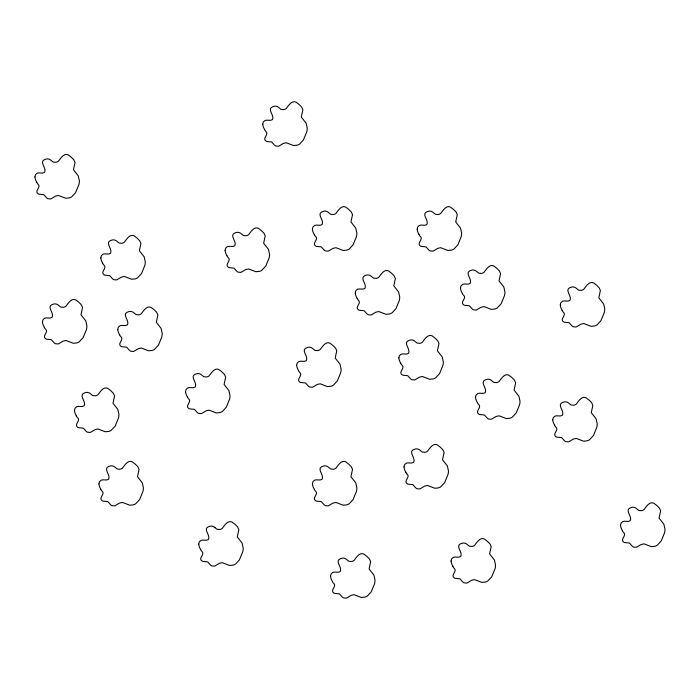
<?xml version="1.0" encoding="UTF-8"?>
<svg xmlns="http://www.w3.org/2000/svg" width="700" height="700" viewBox="0 0 700 700"><rect width="100%" height="100%" fill="white"/><g stroke="black" fill="none" stroke-linecap="round" stroke-linejoin="round"><path stroke-width="1.05" d="M35 176.907L35.254 175.359A3.474 3.474 0 0 1 35.788 174.379C37.966 171.255 41.991 174.326 44.546 172.34C47.136 167.764 37.572 161.14 46.244 159.04A4.883 4.883 0 0 1 48.195 158.961L49.21 159.232A5.758 5.758 0 0 1 51.153 160.449L53.139 162.041L55.808 162.33A6.116 6.116 0 0 0 58.476 161.21C61.084 157.657 65.074 151.322 69.921 156.17A31.062 31.062 0 0 1 71.505 157.439L73.824 159.81L75.022 162.435L73.465 169.785L78.269 175.884L79.389 180.915A15.277 15.277 0 0 1 78.899 184.59L75.6 192.631L71.689 196.84A12.119 12.119 0 0 1 69.335 197.916L65.721 198.275L58.467 195.501L55.58 196.114L50.768 198.966L47.968 198.73A5.232 5.232 0 0 1 46.926 198.074A4.944 4.944 0 0 1 46.27 197.444L43.785 194.67L39.034 194.206A3.911 3.911 0 0 1 38.299 193.9C33.775 191.222 41.755 186.987 37.992 184.153A18.454 18.454 0 0 1 37.643 183.741A8.627 8.627 0 0 1 36.995 182.84L36.715 182.35M42.534 321.895L42.779 320.346A3.474 3.474 0 0 1 43.321 319.375C45.5 316.251 49.516 319.322 52.071 317.336C54.67 312.76 45.106 306.127 53.769 304.036A4.883 4.883 0 0 1 55.729 303.949L56.744 304.22A5.758 5.758 0 0 1 58.686 305.436L60.672 307.037L63.341 307.317A6.116 6.116 0 0 0 66.01 306.197C68.618 302.654 72.608 296.31 77.446 301.166A31.062 31.062 0 0 1 79.03 302.435L81.358 304.797L82.556 307.431L80.99 314.773L85.794 320.871L86.914 325.902A15.277 15.277 0 0 1 86.433 329.586L83.134 337.619L79.223 341.836A12.119 12.119 0 0 1 76.86 342.912L73.246 343.262L66.001 340.498L63.114 341.11L58.301 343.954L55.501 343.717A5.232 5.232 0 0 1 54.451 343.07A4.944 4.944 0 0 1 53.804 342.431L51.319 339.666L46.567 339.203A3.911 3.911 0 0 1 45.824 338.887C41.309 336.219 49.289 331.975 45.526 329.14A18.454 18.454 0 0 1 45.176 328.738A8.627 8.627 0 0 1 44.529 327.828L44.249 327.346M74.541 410.401L74.795 408.852A3.474 3.474 0 0 1 75.337 407.873C77.507 404.749 81.532 407.82 84.087 405.834C86.686 401.257 77.123 394.634 85.785 392.534A4.883 4.883 0 0 1 87.736 392.455L88.751 392.717A5.758 5.758 0 0 1 90.694 393.942L92.689 395.535L95.358 395.824A6.116 6.116 0 0 0 98.017 394.704C100.625 391.151 104.615 384.816 109.462 389.664A31.062 31.062 0 0 1 111.046 390.933L113.365 393.304L114.564 395.929L113.006 403.279L117.81 409.377L118.93 414.4A15.277 15.277 0 0 1 118.44 418.084L115.15 426.125L111.23 430.334A12.119 12.119 0 0 1 108.876 431.41L105.263 431.769L98.009 428.995L95.121 429.608L90.309 432.451L87.509 432.224A5.232 5.232 0 0 1 86.468 431.567A4.944 4.944 0 0 1 85.811 430.938L83.335 428.164L78.584 427.7A3.911 3.911 0 0 1 77.84 427.394C73.316 424.716 81.305 420.481 77.534 417.646A18.454 18.454 0 0 1 77.184 417.235A8.627 8.627 0 0 1 76.536 416.334L76.265 415.844M100.905 257.88L101.159 256.322A3.474 3.474 0 0 1 101.692 255.351C103.871 252.227 107.896 255.299 110.451 253.312C113.041 248.736 103.478 242.104 112.149 240.013A4.883 4.883 0 0 1 114.1 239.925L115.115 240.196A5.758 5.758 0 0 1 117.058 241.412L119.044 243.014L121.712 243.303A6.116 6.116 0 0 0 124.381 242.182C126.989 238.63 130.979 232.286 135.826 237.142A31.062 31.062 0 0 1 137.41 238.411L139.729 240.782L140.928 243.407L139.37 250.749L144.174 256.856L145.294 261.879A15.277 15.277 0 0 1 144.804 265.562L141.505 273.595L137.594 277.812A12.119 12.119 0 0 1 135.24 278.889L131.626 279.248L124.372 276.474L121.485 277.086L116.672 279.93L113.872 279.703A5.232 5.232 0 0 1 112.831 279.046A4.944 4.944 0 0 1 112.175 278.408L109.69 275.642L104.939 275.179A3.911 3.911 0 0 1 104.204 274.864C99.68 272.195 107.669 267.951 103.897 265.125A18.454 18.454 0 0 1 103.547 264.714A8.627 8.627 0 0 1 102.9 263.804L102.62 263.322M99.024 483.84L99.269 482.282A3.474 3.474 0 0 1 99.811 481.311C101.99 478.188 106.006 481.259 108.561 479.273C111.16 474.696 101.596 468.064 110.259 465.972A4.883 4.883 0 0 1 112.219 465.894L113.234 466.156A5.758 5.758 0 0 1 115.176 467.373L117.163 468.974L119.831 469.262A6.116 6.116 0 0 0 122.5 468.142C125.107 464.59 129.097 458.246 133.936 463.102A31.062 31.062 0 0 1 135.52 464.371L137.847 466.742L139.046 469.367L137.48 476.718L142.284 482.816L143.404 487.839A15.277 15.277 0 0 1 142.923 491.523L139.624 499.564L135.713 503.773A12.119 12.119 0 0 1 133.35 504.849L129.736 505.207L122.491 502.434L119.604 503.046L114.791 505.89L111.991 505.662A5.232 5.232 0 0 1 110.941 505.006A4.944 4.944 0 0 1 110.294 504.367L107.809 501.602L103.058 501.139A3.911 3.911 0 0 1 102.322 500.824C97.799 498.155 105.779 493.911 102.016 491.085A18.454 18.454 0 0 1 101.666 490.674A8.627 8.627 0 0 1 101.019 489.773L100.739 489.282M117.854 329.429L118.099 327.88A3.474 3.474 0 0 1 118.641 326.909C120.82 323.785 124.836 326.856 127.391 324.87C129.99 320.285 120.426 313.661 129.089 311.561A4.883 4.883 0 0 1 131.049 311.483L132.064 311.754A5.758 5.758 0 0 1 134.006 312.97L135.992 314.571L138.661 314.851A6.116 6.116 0 0 0 141.33 313.731C143.938 310.179 147.928 303.844 152.766 308.691A31.062 31.062 0 0 1 154.35 309.96L156.678 312.331L157.876 314.956L156.31 322.306L161.114 328.405L162.234 333.436A15.277 15.277 0 0 1 161.752 337.12L158.454 345.152L154.543 349.361A12.119 12.119 0 0 1 152.18 350.446L148.566 350.796L141.321 348.031L138.434 348.635L133.621 351.488L130.821 351.251A5.232 5.232 0 0 1 129.771 350.604A4.944 4.944 0 0 1 129.124 349.965L126.639 347.191L121.888 346.727A3.911 3.911 0 0 1 121.153 346.421C116.629 343.752 124.609 339.509 120.846 336.674A18.454 18.454 0 0 1 120.496 336.262A8.627 8.627 0 0 1 119.849 335.361L119.569 334.88M185.64 391.571L185.894 390.023A3.474 3.474 0 0 1 186.428 389.043C188.606 385.919 192.631 388.99 195.186 387.004C197.776 382.428 188.213 375.804 196.884 373.704A4.883 4.883 0 0 1 198.835 373.625L199.85 373.887A5.758 5.758 0 0 1 201.793 375.113L203.787 376.705L206.447 376.994A6.116 6.116 0 0 0 209.116 375.874C211.724 372.321 215.714 365.986 220.561 370.834A31.062 31.062 0 0 1 222.145 372.102L224.464 374.474L225.662 377.099L224.105 384.449L228.909 390.547L230.029 395.57A15.277 15.277 0 0 1 229.539 399.254L226.24 407.295L222.329 411.504A12.119 12.119 0 0 1 219.975 412.58L216.361 412.939L209.107 410.165L206.22 410.777L201.407 413.621L198.607 413.394A5.232 5.232 0 0 1 197.566 412.738A4.944 4.944 0 0 1 196.91 412.108L194.425 409.334L189.674 408.87A3.911 3.911 0 0 1 188.939 408.564C184.415 405.886 192.404 401.651 188.633 398.816A18.454 18.454 0 0 1 188.282 398.405A8.627 8.627 0 0 1 187.635 397.504L187.355 397.014M198.817 544.093L199.071 542.544A3.474 3.474 0 0 1 199.614 541.564C201.784 538.449 205.809 541.52 208.364 539.525C210.963 534.949 201.399 528.325 210.061 526.225A4.883 4.883 0 0 1 212.013 526.146L213.028 526.418A5.758 5.758 0 0 1 214.979 527.634M225.181 250.346L225.435 248.797A3.474 3.474 0 0 1 225.977 247.818C228.148 244.694 232.172 247.765 234.727 245.779C237.326 241.203 227.763 234.579 236.425 232.479A4.883 4.883 0 0 1 238.376 232.4L239.391 232.662A5.758 5.758 0 0 1 241.343 233.879L243.329 235.48L245.998 235.769A6.116 6.116 0 0 0 248.657 234.649C251.265 231.096 255.255 224.761 260.102 229.609A31.062 31.062 0 0 1 261.686 230.877L264.005 233.249L265.213 235.874L263.646 243.224L268.45 249.322L269.57 254.345A15.277 15.277 0 0 1 269.08 258.029L265.79 266.07L261.87 270.279A12.119 12.119 0 0 1 259.516 271.355L255.902 271.714L248.649 268.94L245.761 269.553L240.949 272.396L238.157 272.169A5.232 5.232 0 0 1 237.108 271.512A4.944 4.944 0 0 1 236.451 270.874L233.975 268.109L229.224 267.645A3.911 3.911 0 0 1 228.48 267.33C223.956 264.661 231.945 260.418 228.174 257.591A18.454 18.454 0 0 1 227.824 257.18A8.627 8.627 0 0 1 227.185 256.279L226.905 255.789M262.841 124.18L263.095 122.631A3.474 3.474 0 0 1 263.637 121.66C265.808 118.536 269.832 121.607 272.387 119.621C274.986 115.045 265.422 108.413 274.085 106.321A4.883 4.883 0 0 1 276.036 106.234L277.051 106.505A5.758 5.758 0 0 1 279.002 107.721L280.989 109.322L283.658 109.603A6.116 6.116 0 0 0 286.317 108.483C288.925 104.939 292.915 98.595 297.762 103.442A31.062 31.062 0 0 1 299.346 104.72L301.665 107.082L302.873 109.707L301.306 117.058L306.11 123.156L307.23 128.188A15.277 15.277 0 0 1 306.74 131.871L303.45 139.904L299.53 144.121A12.119 12.119 0 0 1 297.176 145.197L293.562 145.548L286.309 142.782L283.421 143.386L278.609 146.239L275.817 146.002A5.232 5.232 0 0 1 274.767 145.355A4.944 4.944 0 0 1 274.111 144.716L271.635 141.951L266.884 141.487A3.911 3.911 0 0 1 266.14 141.173C261.616 138.504 269.605 134.26 265.834 131.425A18.454 18.454 0 0 1 265.484 131.014A8.627 8.627 0 0 1 264.845 130.112L264.565 129.631M296.739 365.207L296.984 363.659A3.474 3.474 0 0 1 297.526 362.679C299.705 359.564 303.721 362.635 306.285 360.64C308.875 356.064 299.311 349.44 307.983 347.34A4.883 4.883 0 0 1 309.934 347.261L310.949 347.533A5.758 5.758 0 0 1 312.891 348.749L314.877 350.35L317.546 350.63A6.116 6.116 0 0 0 320.215 349.51C322.822 345.957 326.812 339.623 331.66 344.47A31.062 31.062 0 0 1 333.235 345.739L335.562 348.11L336.761 350.735L335.204 358.085L339.999 364.184L341.119 369.215A15.277 15.277 0 0 1 340.637 372.89L337.339 380.931L333.428 385.14A12.119 12.119 0 0 1 331.065 386.225L327.451 386.575L320.206 383.81L317.319 384.414L312.506 387.266L309.706 387.03A5.232 5.232 0 0 1 308.665 386.374A4.944 4.944 0 0 1 308.009 385.744L305.524 382.97L300.773 382.506A3.911 3.911 0 0 1 300.037 382.2C295.514 379.523 303.494 375.287 299.731 372.453A18.454 18.454 0 0 1 299.381 372.041A8.627 8.627 0 0 1 298.734 371.14L298.454 370.65M312.498 229.119L312.743 227.561A3.474 3.474 0 0 1 313.285 226.59C315.464 223.466 319.48 226.537 322.035 224.551C324.634 219.975 315.07 213.343 323.733 211.251A4.883 4.883 0 0 1 325.692 211.164L326.707 211.435A5.758 5.758 0 0 1 328.65 212.651L330.636 214.252L333.305 214.541A6.116 6.116 0 0 0 335.974 213.421C338.581 209.869 342.571 203.525 347.41 208.381A31.062 31.062 0 0 1 348.994 209.65L351.321 212.021L352.52 214.646L350.954 221.987L355.757 228.095L356.877 233.118A15.277 15.277 0 0 1 356.396 236.801L353.098 244.834L349.186 249.051A12.119 12.119 0 0 1 346.824 250.127L343.21 250.486L335.956 247.713L333.069 248.325L328.265 251.169L325.465 250.941A5.232 5.232 0 0 1 324.415 250.285A4.944 4.944 0 0 1 323.759 249.646M312.498 483.84L312.743 482.282A3.474 3.474 0 0 1 313.285 481.311C315.464 478.188 319.48 481.259 322.035 479.273C324.634 474.696 315.07 468.064 323.733 465.972A4.883 4.883 0 0 1 325.692 465.894L326.707 466.156A5.758 5.758 0 0 1 328.65 467.373L330.636 468.974L333.305 469.262A6.116 6.116 0 0 0 335.974 468.142C338.581 464.59 342.571 458.246 347.41 463.102A31.062 31.062 0 0 1 348.994 464.371L351.321 466.742L352.52 469.367L350.954 476.718L355.757 482.816L356.877 487.839A15.277 15.277 0 0 1 356.396 491.523L353.098 499.564L349.186 503.773A12.119 12.119 0 0 1 346.824 504.849L343.21 505.207L335.956 502.434L333.069 503.046L328.265 505.89L325.465 505.662A5.232 5.232 0 0 1 324.415 505.006A4.944 4.944 0 0 1 323.759 504.367L321.283 501.602L316.531 501.139A3.911 3.911 0 0 1 315.787 500.824C311.273 498.155 319.252 493.911 315.481 491.085A18.454 18.454 0 0 1 315.14 490.674A8.627 8.627 0 0 1 314.493 489.773L314.213 489.282M330.636 576.109L330.881 574.551A3.474 3.474 0 0 1 331.424 573.58C333.594 570.456 337.619 573.528 340.174 571.541C342.773 566.965 333.209 560.332 341.871 558.241A4.883 4.883 0 0 1 343.822 558.154L344.838 558.425A5.758 5.758 0 0 1 346.789 559.641L348.775 561.242L351.444 561.523A6.116 6.116 0 0 0 354.104 560.411C356.72 556.859 360.701 550.515 365.549 555.371A31.062 31.062 0 0 1 367.132 556.64L369.451 559.003L370.659 561.636L369.092 568.977L373.896 575.076L375.016 580.108A15.277 15.277 0 0 1 374.535 583.791L371.236 591.824L367.325 596.041A12.119 12.119 0 0 1 364.963 597.117L361.349 597.468L354.095 594.702L351.207 595.315L346.404 598.159L343.604 597.923A5.232 5.232 0 0 1 342.554 597.275A4.944 4.944 0 0 1 341.898 596.636L339.421 593.871L334.67 593.407A3.911 3.911 0 0 1 333.926 593.093C329.411 590.424 337.391 586.18 333.62 583.354A18.454 18.454 0 0 1 333.27 582.942A8.627 8.627 0 0 1 332.631 582.032L332.351 581.551M355.346 292.959L355.591 291.401A3.474 3.474 0 0 1 356.134 290.43C358.312 287.306 362.329 290.377 364.884 288.391C367.483 283.815 357.919 277.183 366.581 275.091A4.883 4.883 0 0 1 368.541 275.004L369.547 275.275A5.758 5.758 0 0 1 371.499 276.491L373.485 278.092L376.154 278.381A6.116 6.116 0 0 0 378.822 277.261C381.43 273.709 385.42 267.365 390.259 272.221A31.062 31.062 0 0 1 391.842 273.49L394.161 275.861L395.369 278.486L393.803 285.828L398.606 291.935L399.726 296.957A15.277 15.277 0 0 1 399.245 300.641L395.946 308.674L392.035 312.891A12.119 12.119 0 0 1 389.672 313.967L386.059 314.326L378.805 311.553L375.918 312.165L371.114 315.009L368.314 314.781A5.232 5.232 0 0 1 367.264 314.125A4.944 4.944 0 0 1 366.608 313.486L364.131 310.721L359.38 310.257A3.911 3.911 0 0 1 358.636 309.942C354.121 307.274 362.101 303.03 358.33 300.204A18.454 18.454 0 0 1 357.989 299.793A8.627 8.627 0 0 1 357.341 298.882L357.061 298.401M398.947 357.919L399.192 356.37A3.474 3.474 0 0 1 399.735 355.39C401.914 352.266 405.93 355.338 408.485 353.351C411.084 348.775 401.52 342.151 410.183 340.051A4.883 4.883 0 0 1 412.142 339.973L413.158 340.235A5.758 5.758 0 0 1 415.1 341.46L417.086 343.053L419.755 343.341A6.116 6.116 0 0 0 422.424 342.221C425.031 338.669 429.021 332.334 433.86 337.181A31.062 31.062 0 0 1 435.444 338.45L437.771 340.821L438.97 343.446L437.404 350.796L442.207 356.895L443.328 361.918A15.277 15.277 0 0 1 442.846 365.601L439.547 373.642L435.636 377.851A12.119 12.119 0 0 1 433.274 378.928L429.66 379.286L422.406 376.512L419.519 377.125L414.715 379.969L411.915 379.741A5.232 5.232 0 0 1 410.865 379.085A4.944 4.944 0 0 1 410.209 378.455L407.733 375.681L402.981 375.217A3.911 3.911 0 0 1 402.238 374.911C397.723 372.234 405.703 367.999 401.931 365.164A18.454 18.454 0 0 1 401.59 364.752A8.627 8.627 0 0 1 400.942 363.851L400.662 363.361M404.066 466.891L404.32 465.343A3.474 3.474 0 0 1 404.863 464.363C407.033 461.239 411.058 464.31 413.613 462.324C416.211 457.748 406.648 451.124 415.31 449.024A4.883 4.883 0 0 1 417.261 448.945L418.276 449.207A5.758 5.758 0 0 1 420.227 450.433L422.214 452.025L424.882 452.314A6.116 6.116 0 0 0 427.543 451.194C430.159 447.641 434.14 441.306 438.988 446.154A31.062 31.062 0 0 1 440.571 447.422L442.89 449.794L444.098 452.419L442.531 459.769L447.335 465.867L448.455 470.89A15.277 15.277 0 0 1 447.965 474.574L444.675 482.615L440.755 486.824A12.119 12.119 0 0 1 438.401 487.9L434.787 488.259L427.534 485.485L424.646 486.097L419.834 488.95L417.043 488.714A5.232 5.232 0 0 1 415.993 488.058A4.944 4.944 0 0 1 415.336 487.427L412.86 484.654L408.109 484.19A3.911 3.911 0 0 1 407.365 483.884C402.85 481.206 410.83 476.971 407.059 474.136A18.454 18.454 0 0 1 406.709 473.725M417.252 229.119L417.498 227.561A3.474 3.474 0 0 1 418.04 226.59C420.219 223.466 424.235 226.537 426.79 224.551C429.389 219.975 419.825 213.343 428.488 211.251A4.883 4.883 0 0 1 430.447 211.164L431.463 211.435A5.758 5.758 0 0 1 433.405 212.651L435.391 214.252L438.06 214.541A6.116 6.116 0 0 0 440.729 213.421C443.336 209.869 447.326 203.525 452.165 208.381A31.062 31.062 0 0 1 453.749 209.65L456.076 212.021L457.275 214.646L455.709 221.987L460.512 228.095L461.633 233.118A15.277 15.277 0 0 1 461.151 236.801L457.852 244.834L453.941 249.051A12.119 12.119 0 0 1 451.579 250.127L447.965 250.486L440.72 247.713L437.824 248.325L433.02 251.169L430.22 250.941A5.232 5.232 0 0 1 429.17 250.285A4.944 4.944 0 0 1 428.523 249.646M451.141 561.041L451.395 559.492A3.474 3.474 0 0 1 451.938 558.512C454.108 555.389 458.133 558.46 460.688 556.474C463.286 551.898 453.722 545.274 462.385 543.174A4.883 4.883 0 0 1 464.336 543.095L465.351 543.358A5.758 5.758 0 0 1 467.302 544.582L469.289 546.175L471.957 546.464A6.116 6.116 0 0 0 474.617 545.344C477.234 541.791 481.215 535.456 486.062 540.304A31.062 31.062 0 0 1 487.646 541.572L489.965 543.944L491.173 546.569L489.606 553.919L494.41 560.017L495.53 565.049A15.277 15.277 0 0 1 495.04 568.724L491.75 576.765L487.83 580.974A12.119 12.119 0 0 1 485.476 582.05L481.863 582.409L474.609 579.635L471.721 580.247L466.909 583.1L464.117 582.864A5.232 5.232 0 0 1 463.067 582.207A4.944 4.944 0 0 1 462.411 581.577L459.935 578.804L455.184 578.34A3.911 3.911 0 0 1 454.44 578.034C449.925 575.356 457.905 571.121 454.134 568.286A18.454 18.454 0 0 1 453.784 567.875A8.627 8.627 0 0 1 453.145 566.974L452.865 566.484M460.556 288.006L460.81 286.457A3.474 3.474 0 0 1 461.352 285.477C463.523 282.354 467.548 285.425 470.102 283.439C472.701 278.863 463.137 272.239 471.8 270.139A4.883 4.883 0 0 1 473.751 270.06L474.766 270.322A5.758 5.758 0 0 1 476.718 271.539L478.704 273.14L481.373 273.429A6.116 6.116 0 0 0 484.032 272.309C486.649 268.756 490.63 262.421 495.477 267.269A31.062 31.062 0 0 1 497.061 268.537L499.38 270.909L500.588 273.534L499.021 280.884L503.825 286.983L504.945 292.005A15.277 15.277 0 0 1 504.455 295.689L501.165 303.73L497.245 307.939A12.119 12.119 0 0 1 494.891 309.015L491.278 309.374L484.024 306.6L481.136 307.213L476.324 310.056L473.532 309.829A5.232 5.232 0 0 1 472.483 309.172A4.944 4.944 0 0 1 471.826 308.534L469.35 305.769L464.599 305.305A3.911 3.911 0 0 1 463.855 304.99C459.34 302.321 467.32 298.078 463.549 295.251A18.454 18.454 0 0 1 463.199 294.84A8.627 8.627 0 0 1 462.56 293.939L462.28 293.449M475.624 397.224L475.877 395.666A3.474 3.474 0 0 1 476.411 394.695C478.59 391.571 482.606 394.642 485.17 392.656C487.76 388.08 478.196 381.447 486.867 379.356A4.883 4.883 0 0 1 488.819 379.269L489.834 379.54A5.758 5.758 0 0 1 491.776 380.756L493.762 382.358L496.431 382.637A6.116 6.116 0 0 0 499.1 381.517C501.707 377.974 505.698 371.63 510.545 376.486A31.062 31.062 0 0 1 512.129 377.755L514.447 380.118L515.646 382.751L514.089 390.092L518.884 396.191L520.012 401.223A15.277 15.277 0 0 1 519.523 404.906L516.224 412.939L512.312 417.156A12.119 12.119 0 0 1 509.959 418.233L506.345 418.582L499.091 415.817L496.204 416.43L491.391 419.274L488.591 419.037A5.232 5.232 0 0 1 487.55 418.39A4.944 4.944 0 0 1 486.894 417.751L484.409 414.986L479.657 414.523A3.911 3.911 0 0 1 478.923 414.207C474.399 411.539 482.379 407.295 478.616 404.469A18.454 18.454 0 0 1 478.266 404.058A8.627 8.627 0 0 1 477.619 403.148L477.339 402.666M552.825 419.816L553.079 418.267A3.474 3.474 0 0 1 553.621 417.287C555.791 414.164 559.816 417.235 562.371 415.249C564.97 410.672 555.406 404.049 564.069 401.949A4.883 4.883 0 0 1 566.02 401.87L567.035 402.132A5.758 5.758 0 0 1 568.977 403.358L570.972 404.95L573.641 405.239A6.116 6.116 0 0 0 576.301 404.119C578.909 400.566 582.899 394.231 587.746 399.079A31.062 31.062 0 0 1 589.33 400.348L591.649 402.719L592.847 405.344L591.29 412.694L596.094 418.793L597.214 423.815A15.277 15.277 0 0 1 596.724 427.499L593.434 435.54L589.514 439.749A12.119 12.119 0 0 1 587.16 440.825L583.546 441.184L576.293 438.41L573.405 439.023L568.593 441.866L565.793 441.639A5.232 5.232 0 0 1 564.751 440.983A4.944 4.944 0 0 1 564.095 440.352L561.619 437.579L556.867 437.115A3.911 3.911 0 0 1 556.124 436.809C551.6 434.131 559.589 429.896 555.817 427.061A18.454 18.454 0 0 1 555.468 426.65A8.627 8.627 0 0 1 554.82 425.749L554.549 425.259M560.359 304.955L560.613 303.398A3.474 3.474 0 0 1 561.146 302.426C563.325 299.303 567.35 302.374 569.905 300.387C572.495 295.811 562.931 289.179 571.602 287.088A4.883 4.883 0 0 1 573.554 287L574.569 287.271A5.758 5.758 0 0 1 576.511 288.488L578.497 290.089L581.166 290.377A6.116 6.116 0 0 0 583.835 289.257C586.442 285.705 590.433 279.361 595.28 284.217A31.062 31.062 0 0 1 596.864 285.486L599.183 287.858L600.381 290.483L598.824 297.824L603.628 303.931L604.747 308.954A15.277 15.277 0 0 1 604.258 312.637L600.959 320.679L597.048 324.887A12.119 12.119 0 0 1 594.694 325.964L591.08 326.322L583.826 323.549L580.939 324.161L576.126 327.005L573.326 326.777A5.232 5.232 0 0 1 572.285 326.121A4.944 4.944 0 0 1 571.629 325.483L569.144 322.717L564.392 322.254A3.911 3.911 0 0 1 563.657 321.939C559.134 319.27 567.122 315.026 563.351 312.2A18.454 18.454 0 0 1 563.001 311.789A8.627 8.627 0 0 1 562.354 310.879L562.074 310.398M620.611 525.262L620.865 523.714A3.474 3.474 0 0 1 621.407 522.734C623.577 519.619 627.602 522.69 630.157 520.695C632.756 516.119 623.192 509.495 631.855 507.395A4.883 4.883 0 0 1 633.806 507.316L634.821 507.588A5.758 5.758 0 0 1 636.773 508.804L638.759 510.405L641.428 510.685A6.116 6.116 0 0 0 644.087 509.565C646.704 506.012 650.685 499.677 655.532 504.525A31.062 31.062 0 0 1 657.116 505.794L659.435 508.165L660.642 510.79L659.076 518.14L663.88 524.239L665 529.27A15.277 15.277 0 0 1 664.51 532.954L661.22 540.986L657.3 545.195A12.119 12.119 0 0 1 654.946 546.28L651.332 546.63L644.079 543.865L641.191 544.469L636.379 547.321L633.587 547.085A5.232 5.232 0 0 1 632.538 546.429A4.944 4.944 0 0 1 631.881 545.799L629.405 543.025L624.654 542.561A3.911 3.911 0 0 1 623.91 542.255C619.395 539.577 627.375 535.343 623.604 532.508A18.454 18.454 0 0 1 623.254 532.096A8.627 8.627 0 0 1 622.615 531.195L622.335 530.714M214.979 527.634L216.965 529.235L219.634 529.515A6.116 6.116 0 0 0 222.294 528.395C224.91 524.843 228.891 518.508 233.739 523.355A31.062 31.062 0 0 1 235.322 524.624L237.641 526.995L238.849 529.62L237.282 536.97L242.086 543.069L243.206 548.1A15.277 15.277 0 0 1 242.716 551.784L239.426 559.816L235.515 564.025A12.119 12.119 0 0 1 233.152 565.11L229.539 565.46L222.285 562.695L219.398 563.299L214.585 566.151L211.794 565.915A5.232 5.232 0 0 1 210.744 565.259A4.944 4.944 0 0 1 210.088 564.629L207.611 561.855L202.86 561.391A3.911 3.911 0 0 1 202.116 561.085C197.601 558.407 205.581 554.173 201.81 551.337A18.454 18.454 0 0 1 201.46 550.926A8.627 8.627 0 0 1 200.821 550.025L200.541 549.544M428.523 249.646L426.037 246.881L421.286 246.418A3.911 3.911 0 0 1 420.543 246.102C416.027 243.434 424.007 239.19 420.245 236.364A18.454 18.454 0 0 1 419.895 235.953A8.627 8.627 0 0 1 419.248 235.043L418.967 234.561M323.767 249.646L321.283 246.881L316.531 246.418A3.911 3.911 0 0 1 315.787 246.102C311.273 243.434 319.252 239.19 315.481 236.364A18.454 18.454 0 0 1 315.14 235.953A8.627 8.627 0 0 1 314.493 235.043L314.213 234.561M405.79 472.334L406.07 472.824A8.627 8.627 0 0 0 406.709 473.725M36.829 182.28A12.652 12.652 0 0 1 34.886 176.925M264.67 129.553A12.652 12.652 0 0 1 262.727 124.197M562.188 310.328A12.652 12.652 0 0 1 560.245 304.964M554.654 425.189A12.652 12.652 0 0 1 552.711 419.834M622.449 530.635A12.652 12.652 0 0 1 620.497 525.28M332.465 581.481A12.652 12.652 0 0 1 330.514 576.117M452.979 566.414A12.652 12.652 0 0 1 451.028 561.059M477.452 402.596A12.652 12.652 0 0 1 475.51 397.233M462.394 293.379A12.652 12.652 0 0 1 460.442 288.024M419.081 234.491A12.652 12.652 0 0 1 417.13 229.127M357.175 298.331A12.652 12.652 0 0 1 355.224 292.967M102.734 263.252A12.652 12.652 0 0 1 100.791 257.889M44.363 327.267A12.652 12.652 0 0 1 42.411 321.912M76.37 415.774A12.652 12.652 0 0 1 74.428 410.419M100.853 489.213A12.652 12.652 0 0 1 98.901 483.849M200.655 549.465A12.652 12.652 0 0 1 198.704 544.11M314.326 489.213A12.652 12.652 0 0 1 312.375 483.849M405.904 472.264A12.652 12.652 0 0 1 403.953 466.909M400.776 363.291A12.652 12.652 0 0 1 398.825 357.936M298.567 370.58A12.652 12.652 0 0 1 296.616 365.225M187.469 396.944A12.652 12.652 0 0 1 185.526 391.589M119.683 334.801A12.652 12.652 0 0 1 117.731 329.446M227.01 255.719A12.652 12.652 0 0 1 225.068 250.364M314.326 234.491A12.652 12.652 0 0 1 312.375 229.127"/></g></svg>
